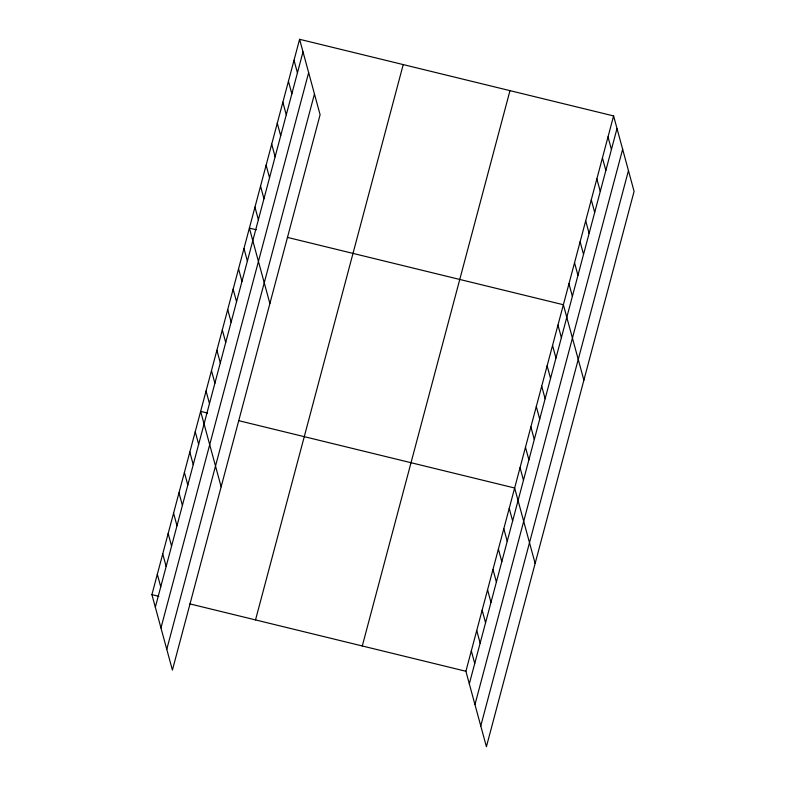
<?xml version="1.0" encoding="UTF-8"?>
<svg xmlns="http://www.w3.org/2000/svg" width="786" height="786" viewBox="0 0 786 786"><rect width="100%" height="100%" fill="white"/><g stroke="black" fill="none" stroke-linecap="round" stroke-linejoin="round"><path stroke-width="1.18" d="M299.594 39.3L320.099 114.736L172.409 670.075L151.914 594.629L299.594 39.3L613.591 115.925L634.086 191.371L486.406 746.7L465.901 671.264L613.591 115.925M155.323 607.205L303.013 51.876M160.963 627.955L308.652 72.617M166.77 649.324L314.459 93.996M255.529 619.918L403.218 64.59M362.287 645.974L509.976 90.645M469.321 683.83L617.01 128.501M474.96 704.58L622.65 149.252M480.767 725.95L628.456 170.621M256.295 229.797L249.388 228.117L269.883 303.553M287.381 237.382L563.375 304.742L583.88 380.178M207.553 413.063L200.646 411.373L221.141 486.809M238.639 420.648L514.643 487.998L535.138 563.444M151.914 594.629L158.821 596.319M189.907 603.903L465.901 671.264M608.01 136.911L611.429 149.478M602.43 157.888L605.849 170.464M596.859 178.864L600.268 191.44M591.278 199.841L594.688 212.416M585.698 220.827L589.117 233.393M580.117 241.803L583.536 254.379M574.537 262.779L577.956 275.355M568.956 283.766L572.375 296.332M557.962 325.099L561.381 337.675M552.548 345.467L555.967 358.043M547.135 365.824L550.554 378.4M541.721 386.191L545.13 398.767M536.307 406.549L539.717 419.125M530.884 426.916L534.303 439.492M525.47 447.273L528.89 459.849M520.057 467.641L523.476 480.217M509.23 508.365L512.639 520.941M503.816 528.723L507.225 541.299M498.393 549.09L501.812 561.666M492.979 569.447L496.398 582.023M487.566 589.814L490.985 602.39M482.152 610.172L485.571 622.748M476.738 630.539L480.148 643.105M471.325 650.896L474.734 663.472M294.023 60.276L297.432 72.852M288.442 81.263L291.852 93.829M282.862 102.239L286.271 114.815M277.281 123.215L280.7 135.791M271.701 144.192L275.12 156.768M266.12 165.178L269.539 177.744M260.539 186.154L263.958 198.73M254.959 207.131L258.378 219.707M243.965 248.474L247.384 261.05M238.551 268.841L241.97 281.408M233.137 289.199L236.557 301.775M227.724 309.566L231.143 322.132M222.31 329.924L225.72 342.5M216.897 350.291L220.306 362.857M211.473 370.648L214.892 383.224M206.06 391.015L209.479 403.582M195.233 431.74L198.652 444.306M189.819 452.097L193.238 464.673M184.405 472.455L187.815 485.031M178.982 492.822L182.401 505.398M173.568 513.179L176.988 525.755M168.155 533.547L171.574 546.123M162.741 553.904L166.16 566.48M157.328 574.271L160.747 586.847"/></g></svg>
